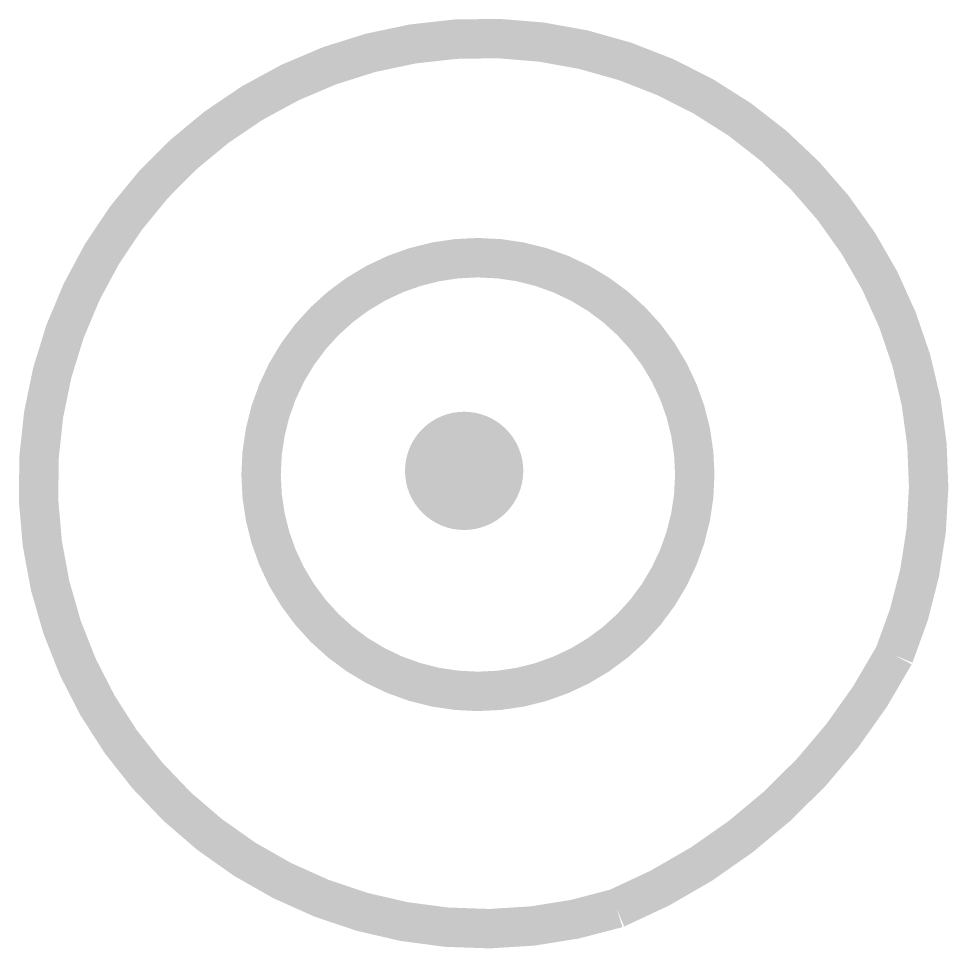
# Model space of a CAD drawing. Extents: x 0.06 to 2.42, y -0.02 to 2.34.
import ezdxf

# ---------------------------------------------------------------- set-up
doc = ezdxf.new("R2010")
doc.units = 0
doc.header["$MEASUREMENT"] = 0
doc.layers.get('0').update_dxf_attribs({"linetype": 'CONTINUOUS'})

msp = doc.modelspace()

# ---------------------------------------------------------------- linework, layer by layer
at = {"const_width": 0.1}
msp.add_lwpolyline([(1.5816, 0.086, -4.517192), (2.2859, 0.7283, -0.174118), (1.5816, 0.086, 0.109054)], format="xyb", dxfattribs=at)
for points, const_width in [([(0.6799, 1.1863, 1), (1.7799, 1.1863, 1)], 0.1), ([(1.1199, 1.1956, 1), (1.2699, 1.1956, 1)], 0.15)]:
    msp.add_lwpolyline(points, format="xyb", close=True, dxfattribs=dict(const_width=const_width))

doc.saveas('drawing.dxf')
